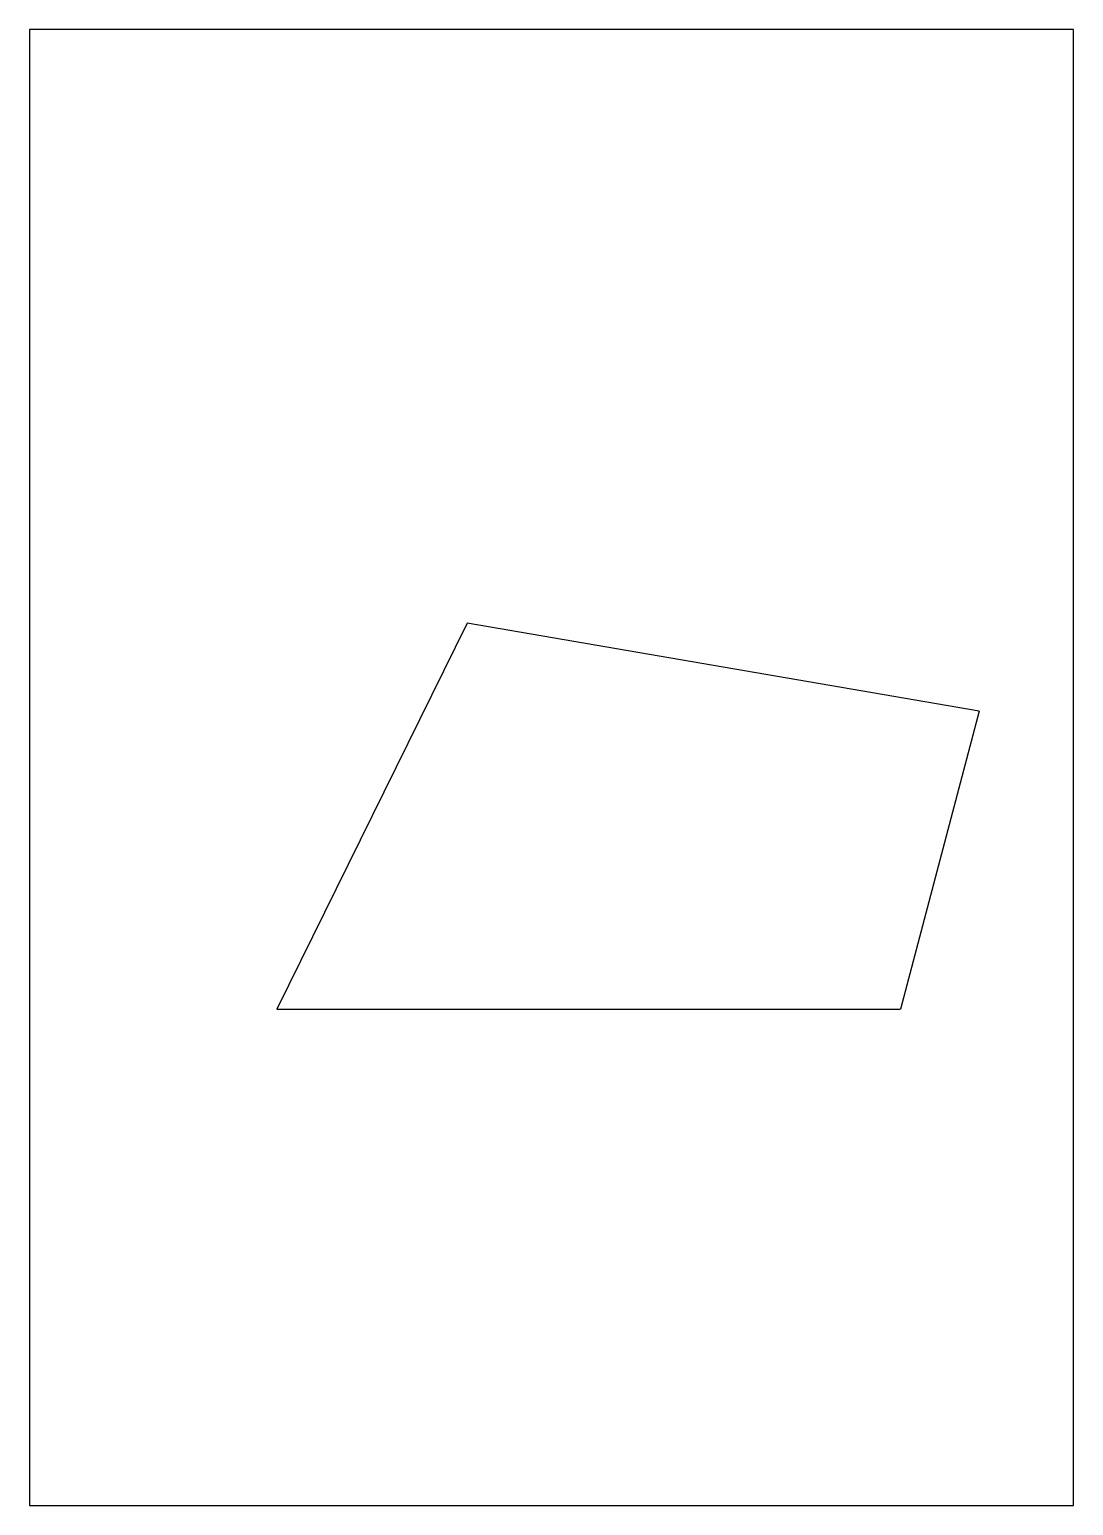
# Model space of a CAD drawing. Header units: millimetres. Extents: x 0 to 210, y 0 to 297.
import ezdxf

# ---------------------------------------------------------------- set-up
doc = ezdxf.new("R2010")
doc.units = ezdxf.units.MM

msp = doc.modelspace()

# ---------------------------------------------------------------- linework, layer by layer
for p, q in [((88.02, 177.56), (49.72, 99.86)), ((191.02, 159.86), (88.02, 177.56)), ((191.02, 159.86), (175.22, 99.86)), ((49.72, 99.86), (175.22, 99.86))]:
    msp.add_line(p, q)
msp.add_lwpolyline([(0, 0), (210, 0), (210, 297), (0, 297)], close=True)

doc.saveas('drawing.dxf')
